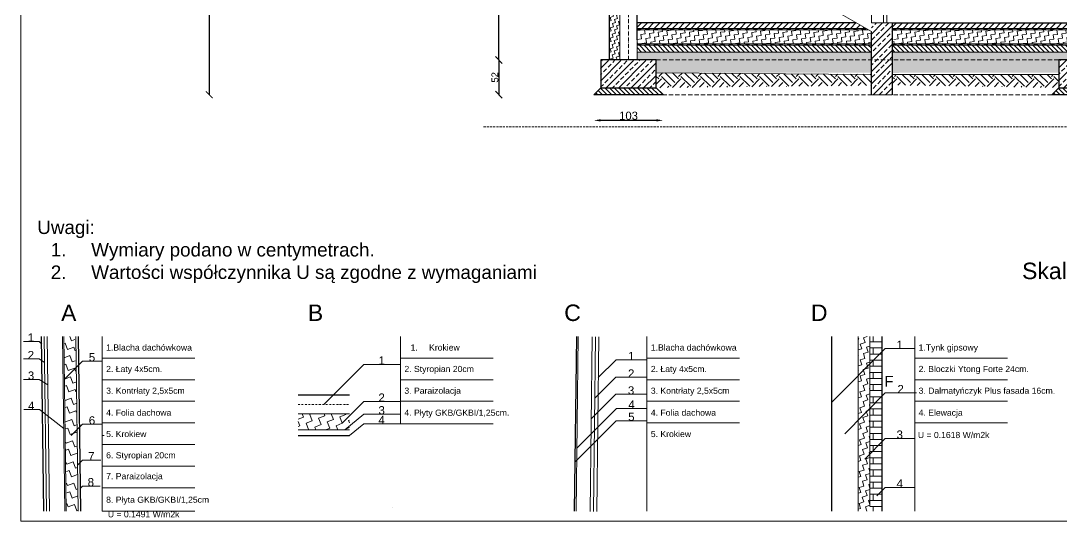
# Model space of a CAD drawing. Header units: millimetres. Extents: x -531 to 2763, y -585 to 1483.
# Drawn here: x -531 to 1013, y -585 to 157 of the extents above; entities that cross this region are included whole.
import ezdxf
from ezdxf.enums import TextEntityAlignment as Align

# ---------------------------------------------------------------- set-up
doc = ezdxf.new("R2010")
doc.units = ezdxf.units.MM
for name, pattern in [('ACAD_ISO10W100', [18, 12, -3, 0, -3]), ('DASHED2', [9.525, 6.35, -3.175]), ('KRESKAKROPKAX2', [50.8, 25.4, -12.7, 0, -12.7])]:
    doc.linetypes.add(name, pattern=pattern)
for name, color, linetype, lineweight in [('3b - hatch_sztrop', 6, 'Continuous', 9), ('3d - hatch_grunt', 255, 'Continuous', 9), ('3e - hatch_zasypka', 3, 'Continuous', 9), ('3g - hatch_folia', 7, 'Continuous', 5), ('40 - PRZEKRÓJ', 131, 'Continuous', 50), ('6c - KLESZCZE', 53, 'Continuous', 25), ('KOMIN', 9, 'Continuous', 30), ('osie kleszczy', 63, 'KRESKAKROPKAX2', 13), ('SCHODY', 5, 'Continuous', 30), ('wiązar pełny', 113, 'Continuous', 25)]:
    doc.layers.add(name, color=color, linetype=linetype, lineweight=lineweight)
for name, color, linetype in [('BALUSTRADA', 7, 'Continuous'), ('Detale', 240, 'Continuous'), ('Posadowienie fundamentu', 220, 'Continuous'), ('Przekrój', 7, 'Continuous'), ('Wymiary', 254, 'Continuous')]:
    doc.layers.add(name, color=color, linetype=linetype)
doc.styles.get("Standard").update_dxf_attribs({"font": 'arial.ttf'})
doc.dimstyles.new('ISO-25', dxfattribs={"dimtxt": 2.5, "dimasz": 2.5, "dimexe": 1.25, "dimexo": 0.625, "dimtad": 1, "dimtxsty": 'Standard', "dimcen": 2.5, "dimadec": 0, "dimazin": 0, "dimtfac": 1, "dimtmove": 0, "dimatfit": 3, "dimfxl": 1, "dimarcsym": 0})

# ---------------------------------------------------------------- blocks, each defined once
blk = doc.blocks.new('*U11')
blk.add_lwpolyline([(-2.6, 0.5), (-2.6, -0.5), (2.6, -0.5), (2.6, 0.5), (-2.6, 0.5)])
blk = doc.blocks.new('*U12')
at = {"layer": '3g - hatch_folia', "color": 0, "linetype": 'ByBlock', "lineweight": -2, "transparency": 16777216}
for p in [(0, 0), (12.4, 0), (24.7, 0), (37.1, 0), (49.4, 0), (61.8, 0), (74.1, 0), (86.5, 0), (98.8, 0), (111.2, 0), (123.6, 0), (135.9, 0), (148.3, 0), (160.6, 0), (173, 0), (185.3, 0), (197.7, 0), (210, 0), (222.4, 0), (234.8, 0), (247.1, 0), (259.5, 0), (271.8, 0), (284.2, 0), (296.5, 0), (308.9, 0), (321.3, 0), (333.6, 0)]:
    blk.add_blockref('*U11', p, dxfattribs=at)
blk = doc.blocks.new('*U7')
blk.add_lwpolyline([(2.6, 0.5), (2.6, -0.5), (-2.6, -0.5), (-2.6, 0.5)], close=True)
blk = doc.blocks.new('*U8')
at = {"layer": '3g - hatch_folia', "color": 0, "linetype": 'ByBlock', "lineweight": -2, "transparency": 16777216}
for p in [(0, 0), (12.4, 0), (24.7, 0), (37.1, 0), (49.4, 0), (61.8, 0), (74.1, 0), (86.5, 0), (98.8, 0), (111.2, 0), (123.6, 0), (135.9, 0), (148.3, 0), (160.6, 0), (173, 0), (185.3, 0), (197.7, 0), (210, 0), (222.4, 0), (234.8, 0), (247.1, 0), (259.5, 0), (271.8, 0), (284.2, 0), (296.5, 0), (308.9, 0), (321.3, 0), (333.6, 0)]:
    blk.add_blockref('*U7', p, dxfattribs=at)
blk = doc.blocks.new('*U9')
blk.add_lwpolyline([(-2.6, 0.5), (-2.6, -0.5), (2.6, -0.5), (2.6, 0.5), (-2.6, 0.5)])
blk = doc.blocks.new('*U10')
at = {"layer": '3g - hatch_folia', "color": 0, "linetype": 'ByBlock', "lineweight": -2, "transparency": 16777216}
for p in [(0, 0), (12.4, 0), (24.7, 0), (37.1, 0), (49.4, 0), (61.8, 0), (74.1, 0), (86.5, 0), (98.8, 0), (111.2, 0), (123.6, 0), (135.9, 0), (148.3, 0), (160.6, 0), (173, 0), (185.3, 0), (197.7, 0), (210, 0), (222.4, 0), (234.8, 0), (247.1, 0), (259.5, 0)]:
    blk.add_blockref('*U9', p, dxfattribs=at)
blk = doc.blocks.new('*U1')
blk.add_lwpolyline([(2.6, 0.5), (2.6, -0.5), (-2.6, -0.5), (-2.6, 0.5)], close=True)
blk = doc.blocks.new('*U2')
at = {"layer": '3g - hatch_folia', "color": 0, "linetype": 'ByBlock', "lineweight": -2, "transparency": 16777216}
for p in [(0, 0), (12.4, 0), (24.7, 0), (37.1, 0), (49.4, 0), (61.8, 0), (74.1, 0), (86.5, 0), (98.8, 0), (111.2, 0), (123.6, 0), (135.9, 0), (148.3, 0), (160.6, 0), (173, 0), (185.3, 0), (197.7, 0), (210, 0), (222.4, 0), (234.8, 0), (247.1, 0), (259.5, 0)]:
    blk.add_blockref('*U1', p, dxfattribs=at)
blk = doc.blocks.new('_ArchTick')
at = {"color": 0, "linetype": 'ByBlock', "const_width": 0.15}
blk.add_lwpolyline([(-0.5, -0.5), (0.5, 0.5)], dxfattribs=at)
blk = doc.blocks.new('*D23')
at = {"layer": 'Defpoints', "color": 0, "transparency": 16777216}
for p in [(1050.8, 1229.9), (-251, 47.9), (1050.8, 47.9)]:
    blk.add_point(p, dxfattribs=at)
at = {"layer": 'Wymiary', "color": 0, "lineweight": -2, "transparency": 16777216}
blk.add_line((-251, 1229.9), (-251, 47.9), dxfattribs=at)
at = {"layer": 'Wymiary', "color": 0, "lineweight": -2, "transparency": 16777216, "xscale": 10, "yscale": 10, "zscale": 10}
for p, rotation in [((-251, 1229.9), 90), ((-251, 47.9), 270)]:
    blk.add_blockref('_ArchTick', p, dxfattribs=dict(at, rotation=rotation))
at = {"layer": 'Wymiary', "color": 0, "lineweight": 13, "transparency": 16777216, "insert": (-259.7, 638.9), "char_height": 12, "attachment_point": 5, "rotation": 90}
blk.add_mtext('1180', dxfattribs=at)
blk = doc.blocks.new('*D50')
at = {"layer": 'Defpoints', "color": 0, "transparency": 16777216}
for p in [(319.7, 47.9), (422.7, 47.9), (319.7, 9.8)]:
    blk.add_point(p, dxfattribs=at)
at = {"layer": 'Wymiary', "color": 0, "lineweight": -2, "transparency": 16777216}
blk.add_line((412.7, 9.8), (329.7, 9.8), dxfattribs=at)
at = {"layer": 'Wymiary', "color": 0, "transparency": 16777216}
for points in [[(329.7, 11.5), (329.7, 8.2), (319.7, 9.8)], [(412.7, 11.5), (412.7, 8.2), (422.7, 9.8)]]:
    blk.add_solid(points, dxfattribs=at)
at = {"layer": 'Wymiary', "color": 0, "transparency": 16777216, "insert": (371.2, 16.6), "char_height": 12, "attachment_point": 5}
blk.add_mtext('103', dxfattribs=at)
blk = doc.blocks.new('_Oblique')
at = {"color": 0, "linetype": 'ByBlock', "lineweight": -2}
blk.add_line((-0.5, -0.5), (0.5, 0.5), dxfattribs=at)
blk = doc.blocks.new('*D52')
at = {"layer": 'Defpoints', "color": 0, "transparency": 16777216}
for p in [(178.6, 257.9), (358.4, 257.9), (358.4, 99.4)]:
    blk.add_point(p, dxfattribs=at)
at = {"layer": 'Wymiary', "color": 0, "lineweight": -2, "transparency": 16777216}
blk.add_line((178.6, 99.4), (178.6, 257.9), dxfattribs=at)
at = {"layer": 'Wymiary', "color": 0, "lineweight": -2, "transparency": 16777216, "xscale": 10, "yscale": 10, "zscale": 10}
for p, rotation in [((178.6, 257.9), 90), ((178.6, 99.4), 270)]:
    blk.add_blockref('_Oblique', p, dxfattribs=dict(at, rotation=rotation))
at = {"layer": 'Wymiary', "color": 0, "transparency": 16777216, "insert": (172.9, 178.6), "char_height": 10, "attachment_point": 5, "rotation": 90}
blk.add_mtext('159', dxfattribs=at)
blk = doc.blocks.new('*D62')
at = {"layer": 'Defpoints', "color": 0, "transparency": 16777216}
for p in [(330, 99.4), (178.6, 47.9), (330, 47.9)]:
    blk.add_point(p, dxfattribs=at)
at = {"layer": 'Wymiary', "color": 0, "lineweight": -2, "transparency": 16777216}
blk.add_line((178.6, 99.4), (178.6, 47.9), dxfattribs=at)
at = {"layer": 'Wymiary', "color": 0, "lineweight": -2, "transparency": 16777216, "xscale": 10, "yscale": 10, "zscale": 10}
for p, rotation in [((178.6, 99.4), 90), ((178.6, 47.9), 270)]:
    blk.add_blockref('_Oblique', p, dxfattribs=dict(at, rotation=rotation))
at = {"layer": 'Wymiary', "color": 0, "transparency": 16777216, "insert": (172.9, 73.6), "char_height": 10, "attachment_point": 5, "rotation": 90}
blk.add_mtext('52', dxfattribs=at)

msp = doc.modelspace()

# ---------------------------------------------------------------- hatches: boundary and pattern name
at = {"lineweight": 18}
h = msp.add_hatch(dxfattribs=at)
h.set_pattern_fill('ZIGZAG', color=256, scale=1.544471, angle=18)
h.set_pattern_definition([(18, (-9288.9244, -2688.9246), (3.148367, 6.179018), [4.9036964, -4.9036964]), (108, (-9284.2607, -2687.409), (-6.179018, 3.148367), [4.9036964, -4.9036964])])
h.paths.add_polyline_path([(358.358, 99.363), (358.372, 424.449), (342.927, 424.449), (342.914, 99.359)])
h = msp.add_hatch(dxfattribs=at)
h.set_pattern_fill('ZIGZAG', color=256, scale=2.059295, angle=8)
h.set_pattern_definition([(8, (-9288.9244, -2688.9246), (5.564682, 7.384582), [6.538262, -6.538262]), (98, (-9282.45, -2688.0146), (-7.384582, 5.564682), [6.538262, -6.538262])])
h.paths.add_polyline_path([(731.606, 123.558), (731.606, 144.153), (384.099, 144.149), (384.099, 123.554)])
h = msp.add_hatch(dxfattribs=at)
h.set_pattern_fill('ZIGZAG', color=256, scale=2.059295, angle=8)
h.set_pattern_definition([(8, (-8907.955, -2688.9246), (5.564682, 7.384582), [6.538262, -6.538262]), (98, (-8901.48, -2688.0146), (-7.384582, 5.564682), [6.538262, -6.538262])])
h.paths.add_polyline_path([(1037.926, 123.558), (1037.926, 144.153), (765.069, 144.149), (765.069, 123.554)])
h = msp.add_hatch(dxfattribs=at)
h.set_pattern_fill('ANSI31', color=256, scale=1.544471, angle=90)
h.set_pattern_definition([(135, (-210185.399, -219205.6166), (-3.46743701, -3.46743701), [])])
h.paths.add_polyline_path([(731.606, 111.202), (731.606, 121.498), (384.099, 121.494), (384.099, 111.198)])
h = msp.add_hatch(dxfattribs=at)
h.set_pattern_fill('ANSI31', color=256, scale=1.544471, angle=90)
h.set_pattern_definition([(135, (-209871.955, -219205.6166), (-3.46743701, -3.46743701), [])])
h.paths.add_polyline_path([(1037.926, 111.202), (1037.926, 121.498), (762.495, 121.494), (762.495, 111.198)])
h = msp.add_hatch(dxfattribs=at)
h.set_pattern_fill('ZIGZAG', color=256, scale=2.356921, angle=18)
h.set_pattern_definition([(18, (-13992.443, -4990.6806), (4.804526, 9.4294133), [7.483225, -7.483225]), (108, (-13985.326, -4988.368), (-9.4294133, 4.804526), [7.483225, -7.483225])])
h.paths.add_polyline_path([(729.531, -570.224), (729.531, -310.831), (712.247, -310.831), (712.247, -570.224)])
at = {"layer": '3b - hatch_sztrop', "lineweight": 18}
h = msp.add_hatch(dxfattribs=at)
h.set_pattern_fill('ANSI31', color=256, scale=51.482377)
h.set_pattern_definition([(45, (-12660.82, -1511.419), (-4.5504423, 4.5504423), [])])
h.paths.add_polyline_path([(723.45, 146.21), (709.154, 154.447), (384.099, 154.447), (384.099, 146.21)])
h = msp.add_hatch(dxfattribs=at)
h.set_pattern_fill('ANSI31', color=256, scale=51.482377)
h.set_pattern_definition([(45, (-12282.4243, -1511.419), (-4.5504423, 4.5504423), [])])
h.paths.add_polyline_path([(1037.926, 146.21), (1037.926, 154.447), (762.495, 154.447), (762.495, 146.21)])
at = {"layer": '3d - hatch_grunt', "lineweight": 18}
h = msp.add_hatch(dxfattribs=at)
h.set_pattern_fill('EARTH', color=256, scale=82.371804, angle=45)
h.set_pattern_definition([(45, (-15164.433, -2284.09), (0, 29.12283), [20.59295, -20.59295]), (45, (-15169.893, -2278.63), (0, 29.12283), [20.59295, -20.59295]), (45, (-15175.354, -2273.17), (0, 29.12283), [20.59295, -20.59295]), (135, (-15175.354, -2269.53), (-29.12283, 2e-15), [20.59295, -20.59295]), (135, (-15169.893, -2264.07), (-29.12283, 2e-15), [20.59295, -20.59295]), (135, (-15164.433, -2258.609), (-29.12283, 2e-15), [20.59295, -20.59295])])
h.paths.add_polyline_path([(762.495, 77.738), (762.495, 62.147), (1009.61, 58.175), (1009.61, 77.738)])
h.paths.add_polyline_path([(731.606, 61.567), (731.606, 78.114), (412.415, 80.313), (412.415, 58.175)])
at = {"layer": '3e - hatch_zasypka', "lineweight": 18}
h = msp.add_hatch(dxfattribs=at)
h.set_pattern_fill('AR-SAND', color=256, scale=0.102965)
h.set_pattern_definition([(37.5, (-209232.7716, -217288.5064), (-0.16474683, 5.039231394), [0, -3.97526325, 0, -4.44601811, 0, -4.24987025]), (7.5, (-209232.7716, -217288.5064), (4.62850546, 7.38077207), [0, -2.14454991, 0, -3.582967535, 0, -1.373035004]), (327.5, (-209235.9884, -217288.5064), (8.14443354, 0.014797937), [0, -1.307652385, 0, -4.707548586, 0, -6.14596621]), (317.5, (-209235.9884, -217288.5064), (7.86194029, 2.29538631), [0, -0.65382619, 0, -3.08605963, 0, -3.53066144])])
h.paths.add_polyline_path([(412.415, 80.313), (731.606, 80.452), (731.606, 111.202), (384.099, 111.202), (384.099, 99.361), (412.415, 99.361)])
h = msp.add_hatch(dxfattribs=at)
h.set_pattern_fill('AR-SAND', color=256, scale=0.102965)
h.set_pattern_definition([(37.5, (-208895.0472, -217288.5064), (-0.16474683, 5.039231394), [0, -3.97526325, 0, -4.44601811, 0, -4.24987025]), (7.5, (-208895.047, -217288.5064), (4.62850546, 7.38077207), [0, -2.14454991, 0, -3.582967535, 0, -1.373035004]), (327.5, (-208898.264, -217288.5064), (8.14443354, 0.014797937), [0, -1.307652385, 0, -4.707548586, 0, -6.14596621]), (317.5, (-208898.264, -217288.5064), (7.86194029, 2.29538631), [0, -0.65382619, 0, -3.08605963, 0, -3.53066144])])
h.paths.add_polyline_path([(762.495, 80.313), (1009.61, 80.464), (1009.61, 99.361), (1037.926, 99.361), (1037.926, 111.202), (762.495, 111.202)])
at = {"layer": 'Detale', "lineweight": 18}
h = msp.add_hatch(dxfattribs=at)
h.set_pattern_fill('ZIGZAG', color=256, scale=3.142562, angle=110.253655)
h.set_pattern_definition([(110.253655, (-593.189, -16863.075), (-12.8147346, 5.9066825), [9.977633, -9.977633]), (200.253655, (-596.643, -16853.714), (-5.9066825, -12.8147346), [9.977633, -9.977633])])
h.paths.add_polyline_path([(-450.593, -310.831), (-466.846, -310.831), (-462.023, -570.224), (-445.474, -570.224)])
at = {"layer": 'KOMIN', "lineweight": 18}
h = msp.add_hatch(dxfattribs=at)
h.set_pattern_fill('AR-BRSTD', color=256, scale=0.133559, angle=180)
h.set_pattern_definition([(180, (-13948.196, -6317.338), (-1e-15, -9.047518), []), (270, (-13948.196, -6317.338), (13.569581, -9.047518), [9.047518, -9.047518])])
h.paths.add_polyline_path([(747.601, -570.224), (729.531, -570.224), (729.531, -310.831), (747.601, -310.831)])
at = {"layer": 'Wymiary', "lineweight": 18, "ltscale": 0.5}
h = msp.add_hatch(dxfattribs=at)
h.set_pattern_fill('ANSI33', color=256, scale=2.059295, angle=180)
h.set_pattern_definition([(225, (-9289.326, -2689.904), (9.246499, -9.246499), []), (225, (-9298.572, -2689.904), (9.246499, -9.246499), [6.538262, -3.269131])])
h.paths.add_polyline_path([(412.013, 98.382), (329.642, 98.382), (329.642, 57.196), (412.013, 57.196)])
h = msp.add_hatch(dxfattribs=at)
h.set_pattern_fill('ANSI33', color=256, scale=2.059295, angle=180)
h.set_pattern_definition([(225, (-8609.357, -2689.016), (9.246499, -9.246499), []), (225, (-8618.604, -2689.016), (9.246499, -9.246499), [6.538262, -3.269131])])
h.paths.add_polyline_path([(1091.982, 99.27), (1009.61, 99.27), (1009.61, 58.084), (1091.982, 58.084)])
h = msp.add_hatch(dxfattribs=at)
h.set_pattern_fill('ANSI31', color=256, scale=1.544471, angle=90)
h.set_pattern_definition([(135, (-9288.9244, -2688.8646), (-3.467437, -3.467437), [])])
h.paths.add_polyline_path([(412.415, 58.235), (330.043, 58.235), (319.747, 47.939), (422.711, 47.939)])
h = msp.add_hatch(dxfattribs=at)
h.set_pattern_fill('ANSI31', color=256, scale=1.544471, angle=90)
h.set_pattern_definition([(135, (-8609.357, -2689.0155), (-3.467437, -3.467437), [])])
h.paths.add_polyline_path([(1091.982, 58.084), (1009.61, 58.084), (999.314, 47.788), (1102.279, 47.788)])

# ---------------------------------------------------------------- linework, layer by layer
at = {"linetype": 'Continuous', "lineweight": 18}
for p, q in [((-119.279, -433.664), (-111.104, -430.361)), ((-111.104, -430.361), (-112.97, -425.742)), ((-101.853, -426.623), (-99.673, -425.742)), ((-98.115, -435.874), (-101.853, -426.623)), ((-88.864, -432.137), (-79.613, -428.399)), ((-85.127, -441.388), (-88.864, -432.137)), ((-79.613, -428.399), (-80.687, -425.742)), ((-66.624, -433.912), (-69.925, -425.742)), ((-57.373, -430.175), (-48.122, -426.437)), ((-53.636, -439.426), (-57.373, -430.175)), ((-116.618, -443.35), (-119.279, -436.763)), ((-119.279, -444.425), (-116.618, -443.35)), ((-107.367, -439.612), (-98.115, -435.874)), ((-103.629, -448.863), (-107.367, -439.612)), ((-94.378, -445.125), (-85.127, -441.388)), ((-92.686, -449.312), (-94.378, -445.125)), ((-78.104, -449.312), (-72.138, -446.901)), ((-75.876, -437.65), (-66.624, -433.912)), ((-72.138, -446.901), (-75.876, -437.65)), ((-62.887, -443.163), (-53.636, -439.426)), ((-60.403, -449.312), (-62.887, -443.163)), ((-104.739, -449.312), (-103.629, -448.863))]:
    msp.add_line(p, q, dxfattribs=at)
at = {"linetype": 'Continuous', "lineweight": 13}
for p, q in [((-48.122, -426.437), (-48.403, -425.742)), ((-49.898, -448.677), (-42.977, -445.881)), ((-44.385, -435.688), (-42.977, -435.119)), ((-42.977, -439.172), (-44.385, -435.688)), ((-49.642, -449.312), (-49.898, -448.677))]:
    msp.add_line(p, q, dxfattribs=at)
at = {"layer": '40 - PRZEKRÓJ', "lineweight": 13}
for p, q in [((384.099, 146.21), (723.45, 146.21)), ((384.099, 144.151), (727.024, 144.151)), ((762.495, 146.21), (1037.926, 146.21)), ((762.495, 144.151), (1037.926, 144.151)), ((384.099, 123.558), (731.606, 123.558)), ((762.495, 123.558), (1037.926, 123.558)), ((384.099, 121.498), (731.606, 121.498)), ((384.099, 111.202), (731.606, 111.202)), ((762.495, 121.498), (1037.926, 121.498)), ((762.495, 111.202), (1037.926, 111.202)), ((412.415, 80.464), (731.606, 77.738)), ((762.495, 77.738), (1009.61, 77.738))]:
    msp.add_line(p, q, dxfattribs=at)
at = {"layer": '40 - PRZEKRÓJ', "linetype": 'DASHED2', "lineweight": 13, "ltscale": 0.5}
msp.add_line((156.033, 0), (1887.9, 0), dxfattribs=at)
at = {"layer": '6c - KLESZCZE', "lineweight": 25}
msp.add_line((-119.279, -397.459), (-42.977, -397.459), dxfattribs=at)
at = {"layer": '6c - KLESZCZE', "lineweight": 13}
for p, q in [((-119.279, -425.742), (-42.977, -425.742)), ((-447.51, -449.312), (-447.076, -449.312)), ((-119.279, -449.312), (-42.977, -449.312))]:
    msp.add_line(p, q, dxfattribs=at)
at = {"layer": 'BALUSTRADA', "lineweight": 13, "ltscale": 0.5}
for p, q in [((358.358, 154.447), (358.358, 99.361)), ((384.099, 99.361), (384.099, 154.447))]:
    msp.add_line(p, q, dxfattribs=at)
at = {"layer": 'BALUSTRADA', "lineweight": 25, "ltscale": 0.5}
for p, q in [((709.154, 154.447), (384.099, 154.447)), ((319.747, 47.879), (330.043, 58.175)), ((422.711, 47.879), (319.747, 47.879)), ((422.711, 47.879), (412.415, 58.175)), ((999.314, 47.879), (1009.61, 58.175)), ((1102.279, 47.879), (999.314, 47.879))]:
    msp.add_line(p, q, dxfattribs=at)
at = {"layer": 'BALUSTRADA', "lineweight": 13, "ltscale": 0.5}
msp.add_lwpolyline([(749.624, 154.447), (749.624, 272.857), (754.773, 272.857), (754.773, 154.447), (749.624, 154.447)], dxfattribs=at)
at = {"layer": 'BALUSTRADA', "lineweight": 25, "ltscale": 0.5}
for points in [[(330.043, 99.361), (330.043, 58.175), (412.415, 58.175), (412.415, 99.361), (330.043, 99.361)], [(1009.61, 99.361), (1009.61, 58.175), (1091.982, 58.175), (1091.982, 99.361), (1009.61, 99.361)]]:
    msp.add_lwpolyline(points, dxfattribs=at)
at = {"layer": 'Detale', "lineweight": 13}
for p, q in [((-526.762, -318.183), (-503.473, -318.183)), ((-503.473, -318.183), (-499.59, -322.362)), ((-492.366, -570.224), (-495.803, -310.831)), ((-487.938, -570.224), (-491.375, -310.831)), ((-465.381, -570.224), (-468.952, -310.831)), ((-463.275, -570.224), (-466.846, -310.831)), ((-445.474, -570.224), (-448.911, -310.831)), ((-409.721, -342.878), (-409.721, -310.831)), ((-409.721, -310.831), (-409.721, -570.224)), ((32.907, -310.831), (32.907, -440.528)), ((398.61, -342.878), (398.61, -310.831)), ((398.61, -310.831), (398.61, -570.224)), ((796.039, -310.831), (796.039, -570.224)), ((672.965, -408.133), (752.174, -328.841)), ((752.174, -328.841), (796.039, -328.841)), ((-503.473, -344.049), (-526.762, -344.049)), ((-495.29, -349.56), (-503.473, -344.049)), ((-465.972, -374.3), (-439.16, -347.469)), ((-439.16, -347.469), (-409.721, -347.469)), ((-409.721, -342.878), (-393.854, -342.878)), ((-393.854, -342.878), (-409.721, -342.878)), ((-409.721, -342.878), (-272.377, -342.878)), ((-81.128, -411.601), (-21.848, -352.196)), ((-21.848, -352.196), (32.175, -352.196)), ((32.907, -342.878), (170.25, -342.878)), ((326.338, -371.735), (352.859, -345.574)), ((352.859, -345.574), (398.61, -345.574)), ((398.61, -342.878), (414.476, -342.878)), ((414.476, -342.878), (398.61, -342.878)), ((398.61, -342.878), (535.953, -342.878)), ((796.039, -342.878), (933.382, -342.878)), ((-503.218, -374.527), (-526.508, -374.527)), ((-490.426, -382.463), (-503.218, -374.527)), ((-409.721, -374.925), (-394.987, -374.925)), ((-394.987, -374.925), (-409.721, -374.925)), ((-409.721, -374.925), (-272.377, -374.925)), ((32.907, -374.925), (170.25, -374.925)), ((321.151, -402.174), (352.377, -371.435)), ((352.377, -371.435), (398.61, -371.435)), ((398.61, -374.925), (535.953, -374.925)), ((796.039, -374.925), (933.382, -374.925)), ((315.959, -433.053), (352.207, -396.577)), ((352.207, -396.577), (398.61, -396.577)), ((692.166, -455.32), (752.174, -394.467)), ((752.174, -394.467), (798.681, -394.467)), ((-409.721, -406.972), (-397.641, -406.972)), ((-397.641, -406.972), (-409.721, -406.972)), ((-409.721, -406.972), (-272.377, -406.972)), ((-53.636, -439.426), (-21.848, -407.129)), ((-21.848, -407.129), (32.175, -407.129)), ((32.907, -406.972), (44.987, -406.972)), ((44.987, -406.972), (32.907, -406.972)), ((32.907, -406.972), (170.25, -406.972)), ((398.61, -406.972), (535.953, -406.972)), ((796.039, -406.972), (933.382, -406.972)), ((-502.856, -419.256), (-526.145, -419.256)), ((-467.075, -447.162), (-502.856, -419.256)), ((-49.642, -449.312), (-21.848, -426.007)), ((-21.848, -426.007), (32.175, -426.007)), ((294.634, -476.305), (353.414, -417.632)), ((353.414, -417.632), (398.61, -417.632)), ((-455.927, -457.649), (-439.16, -441.04)), ((-439.16, -441.04), (-409.721, -441.04)), ((-409.721, -439.019), (-397.263, -439.019)), ((-397.263, -439.019), (-409.721, -439.019)), ((-409.721, -439.019), (-272.377, -439.019)), ((-42.977, -457.857), (-21.848, -440.386)), ((-21.848, -440.386), (32.175, -440.386)), ((32.907, -440.528), (170.25, -440.528)), ((292.113, -496.76), (352.956, -435.736)), ((352.956, -435.736), (398.61, -435.736)), ((398.61, -439.019), (535.953, -439.019)), ((796.039, -439.019), (933.382, -439.019)), ((721.711, -492.72), (752.174, -462.121)), ((752.174, -462.121), (796.039, -462.121)), ((-409.721, -471.065), (-395.376, -471.065)), ((-395.376, -471.065), (-409.721, -471.065)), ((-409.721, -471.065), (-272.377, -471.065)), ((-446.384, -501.592), (-439.16, -494.268)), ((-439.16, -494.268), (-411.7, -494.268)), ((-409.721, -503.112), (-396.886, -503.112)), ((-396.886, -503.112), (-409.721, -503.112)), ((-409.721, -503.112), (-272.377, -503.112)), ((-442.209, -535.779), (-439.16, -532.745)), ((-439.16, -532.745), (-413.02, -532.745)), ((-409.721, -535.159), (-396.916, -535.159)), ((-396.916, -535.159), (-409.721, -535.159)), ((-409.721, -535.159), (-272.377, -535.159)), ((739.535, -547.305), (752.174, -534.758)), ((752.174, -534.758), (796.039, -534.758)), ((-409.721, -570.224), (-272.377, -570.224)), ((21.287, -564.794), (21.303, -564.794))]:
    msp.add_line(p, q, dxfattribs=at)
at = {"layer": 'Detale', "lineweight": 25}
for p, q in [((-496.306, -570.224), (-499.743, -310.831)), ((-441.753, -570.224), (-445.19, -310.831))]:
    msp.add_line(p, q, dxfattribs=at)
at = {"layer": 'osie kleszczy', "lineweight": 13, "ltscale": 0.1}
msp.add_line((-119.279, -411.601), (-42.977, -411.601), dxfattribs=at)
at = {"layer": 'Posadowienie fundamentu', "linetype": 'DASHED2', "lineweight": 13}
for p, q in [((412.415, 99.361), (1009.61, 99.361)), ((999.314, 47.879), (422.711, 47.879))]:
    msp.add_line(p, q, dxfattribs=at)
at = {"layer": 'Przekrój', "linetype": 'ACAD_ISO10W100', "lineweight": 13, "ltscale": 0.5}
msp.add_line((371.229, 99.361), (371.229, 871.767), dxfattribs=at)
at = {"layer": 'Przekrój', "lineweight": 25, "ltscale": 0.5}
for p, q in [((342.914, 99.361), (342.914, 424.312)), ((384.099, 129.221), (384.099, 280.579)), ((762.495, 154.447), (1717.493, 154.447)), ((672.965, -570.224), (672.965, -310.831)), ((672.965, -543.706), (672.965, -310.831)), ((747.601, -543.706), (747.601, -310.831)), ((747.601, -570.224), (747.601, -449.43))]:
    msp.add_line(p, q, dxfattribs=at)
at = {"layer": 'Przekrój', "lineweight": 13, "ltscale": 0.5}
for p, q in [((358.358, 129.221), (358.358, 280.579)), ((712.247, -570.224), (712.247, -310.831)), ((712.247, -543.706), (712.247, -310.831)), ((729.531, -543.706), (729.531, -310.831)), ((729.531, -562.449), (729.531, -450.032))]:
    msp.add_line(p, q, dxfattribs=at)
at = {"layer": 'SCHODY', "lineweight": 13}
for p, q in [((543.858, 249.69), (731.606, 141.511)), ((762.495, 47.879), (731.606, 47.879))]:
    msp.add_line(p, q, dxfattribs=at)
at = {"layer": 'SCHODY', "linetype": 'Continuous', "lineweight": 13, "ltscale": 0.5}
for p, q in [((748.223, 154.447), (731.606, 137.829)), ((738.977, 154.447), (736.592, 152.062)), ((762.495, 150.226), (731.606, 119.336)), ((734.28, 149.751), (731.606, 147.076)), ((743.527, 140.504), (738.903, 135.881)), ((750.462, 147.439), (745.838, 142.816)), ((757.396, 154.374), (752.773, 149.751)), ((762.495, 140.979), (762.02, 140.504)), ((762.495, 131.733), (731.606, 100.843)), ((736.592, 133.569), (731.969, 128.946)), ((745.838, 124.323), (741.215, 119.699)), ((752.773, 131.258), (748.15, 126.634)), ((759.708, 138.192), (755.085, 133.569)), ((762.495, 113.24), (731.606, 82.35)), ((731.969, 110.453), (731.606, 110.09)), ((738.903, 117.388), (734.28, 112.765)), ((748.15, 108.141), (743.527, 103.518)), ((755.085, 115.076), (750.462, 110.453)), ((762.02, 122.011), (757.396, 117.388)), ((762.495, 94.747), (731.606, 63.857)), ((734.28, 94.272), (731.606, 91.597)), ((741.215, 101.206), (736.592, 96.583)), ((757.396, 98.895), (752.773, 94.272)), ((762.495, 103.993), (759.708, 101.206)), ((736.592, 78.09), (731.969, 73.467)), ((743.527, 85.025), (738.903, 80.402)), ((750.462, 91.96), (745.838, 87.337)), ((759.708, 82.713), (755.085, 78.09)), ((762.495, 85.5), (762.02, 85.025)), ((762.495, 76.254), (734.12, 47.879)), ((738.903, 61.909), (734.28, 57.286)), ((745.838, 68.844), (741.215, 64.22)), ((752.773, 75.779), (748.15, 71.155)), ((762.02, 66.532), (757.396, 61.909)), ((731.969, 54.974), (731.606, 54.611)), ((748.15, 52.662), (743.527, 48.039)), ((755.085, 59.597), (750.462, 54.974)), ((762.495, 57.761), (752.613, 47.879)), ((762.495, 48.514), (761.859, 47.879))]:
    msp.add_line(p, q, dxfattribs=at)
at = {"layer": 'SCHODY', "lineweight": 25}
for p, q in [((762.495, 154.447), (762.495, 47.879)), ((731.606, 47.879), (731.606, 141.511))]:
    msp.add_line(p, q, dxfattribs=at)
at = {"layer": 'SCHODY', "lineweight": 13}
msp.add_lwpolyline([(762.495, 154.447), (731.606, 154.447), (731.606, 172.466), (700.716, 172.466), (700.716, 190.485), (669.827, 190.485), (669.827, 208.504), (638.937, 208.504), (638.937, 226.522), (608.048, 226.522), (608.048, 244.541), (577.158, 244.541), (577.158, 262.56), (546.269, 262.56), (546.269, 266.275)], dxfattribs=at)
at = {"layer": 'wiązar pełny', "lineweight": 25}
for p, q in [((291.192, -570.224), (294.445, -310.831)), ((-119.279, -457.857), (-42.977, -457.857))]:
    msp.add_line(p, q, dxfattribs=at)
at = {"layer": 'wiązar pełny', "lineweight": 13}
for p, q in [((293.456, -570.224), (296.709, -310.831)), ((314.305, -570.616), (317.424, -311.224)), ((319.126, -570.616), (322.245, -311.224)), ((323.947, -570.616), (327.066, -311.224)), ((-409.721, -457.857), (-407.079, -457.857))]:
    msp.add_line(p, q, dxfattribs=at)
at = {"layer": 'Wymiary', "lineweight": 13}
msp.add_lwpolyline([(2762.979, 1482.919), (2762.979, -584.855), (-530.69, -584.855), (-530.69, 1482.919)], close=True, dxfattribs=at)

# ---------------------------------------------------------------- block references
at = {"layer": '3g - hatch_folia', "lineweight": 18}
for name, p in [('*U12', (386.674, 145.18)), ('*U10', (765.069, 145.18)), ('*U8', (387.188, 122.528)), ('*U2', (765.584, 122.528))]:
    msp.add_blockref(name, p, dxfattribs=at)

# ---------------------------------------------------------------- texts
at = {"layer": 'Detale', "lineweight": 13}
for s, height, p in [('Skala 1:20', 24.4166, (1035.81, -213.048)), ('A', 24.417, (-459.559, -275.864)), ('B', 24.417, (-93.375, -275.616)), ('C', 24.417, (288.091, -275.636)), ('D', 24.417, (654.192, -275.614)), ('1', 12.208, (-515.755, -312.452)), ('1', 12.208, (773.726, -323.11)), ('2', 12.208, (-515.755, -338.318)), ('5', 12.208, (-425.078, -341.738)), ('1', 12.208, (375.354, -339.843)), ('1', 12.208, (4.783, -346.465)), ('3', 12.208, (-515.501, -368.796)), ('2', 12.208, (375.113, -365.704)), ('F', 16, (757.618, -377.286)), ('3', 12.208, (375.028, -390.846)), ('2', 12.208, (775.047, -388.736)), ('2', 12.208, (4.783, -401.398)), ('4', 12.208, (-515.138, -413.525)), ('3', 12.208, (4.783, -420.276)), ('4', 12.208, (375.631, -411.901)), ('6', 12.208, (-425.078, -435.309)), ('4', 12.208, (4.783, -434.655)), ('5', 12.208, (375.402, -430.005)), ('3', 12.208, (773.726, -456.39)), ('7', 12.208, (-426.068, -488.537)), ('8', 12.208, (-426.728, -527.014)), ('4', 12.208, (773.726, -529.027))]:
    msp.add_text(s, height=height, dxfattribs=at).set_placement(p, align=Align.MIDDLE)
at = {"layer": 'Detale', "lineweight": 13, "attachment_point": 1}
for s, width, gutter_width, heights, insert, char_height in [('Uwagi:\\P\\pxi-3,l4,t4;1.^IWymiary podano w centymetrach.\\P2.^IWartości współczynnika U są zgodne z wymaganiami', 870.87575, 40, [0], (-506.244, -138.823), 20), ('1.Blacha dachówkowa', 137.34338, 61.042, [0], (-404.027, -322.591), 9.15623), ('\\pxi-3,l4,t4;1.^IKrokiew', 137.34338, 61.042, [0], (38.601, -322.591), 9.15623), ('1.Blacha dachówkowa', 137.34338, 61.042, [0], (404.304, -322.591), 9.15623), ('1.Tynk gipsowy', 137.34338, 61.042, [0], (801.733, -322.591), 9.15623), ('2. Łaty 4x5cm.', 137.34338, 61.042, [0], (-404.027, -354.457), 9.15623), ('2. Styropian 20cm', 137.34338, 61.042, [11.886], (38.601, -354.457), 9.15623), ('2. Łaty 4x5cm.', 137.34338, 61.042, [0], (404.304, -354.457), 9.15623), ('2. Bloczki Ytong Forte 24cm.', 178.19221, 61.042, [0], (801.733, -354.457), 9.15623), ('3. Kontrłaty 2,5x5cm', 137.34338, 61.042, [0], (-404.027, -386.702), 9.15623), ('3. Paraizolacja', 137.34338, 61.042, [0], (38.601, -386.702), 9.15623), ('3. Kontrłaty 2,5x5cm', 137.34338, 61.042, [0], (404.304, -386.702), 9.15623), ('3. Dalmatyńczyk Plus fasada 16cm.', 207.1375, 61.042, [0], (801.733, -386.702), 9.15623), ('4. Folia dachowa', 137.34338, 61.042, [0], (-404.027, -419.326), 9.15623), ('4. Płyty GKB/GKBI/1,25cm.', 167.99086, 61.042, [0], (38.601, -419.326), 9.15623), ('4. Folia dachowa', 137.34338, 61.042, [0], (404.304, -419.326), 9.15623), ('4. Elewacja', 137.34338, 61.042, [0], (801.733, -419.326), 9.15623), ('5. Krokiew', 137.34338, 61.042, [0], (-404.027, -450.922), 9.1562), ('5. Krokiew', 137.34338, 61.042, [0], (404.304, -450.922), 9.1562), ('U = 0.1618 W/m2k', 137.34338, 61.042, [0], (800.581, -452.408), 9.15623), ('6. Styropian 20cm ', 137.34338, 61.042, [0], (-404.027, -482.408), 9.15623), ('7. Paraizolacja', 137.34338, 61.042, [0], (-404.027, -513.514), 9.15623), ('8. Płyta GKB/GKBI/1,25cm', 161.77338, 61.042, [0], (-404.027, -548.415), 9.15623), ('U = 0.1491 W/m2k', 137.34338, 61.042, [0], (-401.521, -569.937), 9.15623)]:
    msp.add_mtext_dynamic_manual_height_columns(s, width=width, gutter_width=gutter_width, heights=heights, dxfattribs=dict(at, insert=insert, char_height=char_height))

# ---------------------------------------------------------------- dimensions: what is measured, and where the dimension line sits
at = {"layer": 'Wymiary', "lineweight": 13}
dim = msp.add_linear_dim(base=(-251.045, 47.879), p1=(1050.767, 1229.863), p2=(1050.767, 47.879), angle=90, text='1180', dimstyle='ISO-25', override={"dimtxt": 12, "dimasz": 10, "dimgap": 2.5, "dimblk1": 'ArchTick', "dimblk2": 'ArchTick', "dimsah": 1, "dimse1": 1, "dimse2": 1}, dxfattribs=at)
dim.commit()
dim.dimension.update_dxf_attribs({"geometry": '*D23', "text_midpoint": (-259.672, 638.871)})
at = {"layer": 'Wymiary'}
for base, p1, p2, text, picture, middle in [((178.646, 257.927), (358.358, 99.361), (358.358, 257.927), '159', '*D52', (172.915, 178.644)), ((178.646, 47.879), (330.043, 99.361), (330.043, 47.879), '52', '*D62', (172.915, 73.62))]:
    dim = msp.add_linear_dim(base=base, p1=p1, p2=p2, angle=90, text=text, dimstyle='ISO-25', override={"dimtxt": 10, "dimasz": 10, "dimblk1": 'Oblique', "dimblk2": 'Oblique', "dimsah": 1, "dimse1": 1, "dimse2": 1}, dxfattribs=at)
    dim.commit()
    dim.dimension.update_dxf_attribs({"geometry": picture, "text_midpoint": middle})
dim = msp.add_linear_dim(base=(319.747, 9.834), p1=(422.711, 47.879), p2=(319.747, 47.879), text='103', dimstyle='ISO-25', override={"dimtxt": 12, "dimasz": 10, "dimse1": 1, "dimse2": 1}, dxfattribs=at)
dim.commit()
dim.dimension.update_dxf_attribs({"geometry": '*D50', "text_midpoint": (371.229, 16.59)})

doc.saveas('drawing.dxf')
